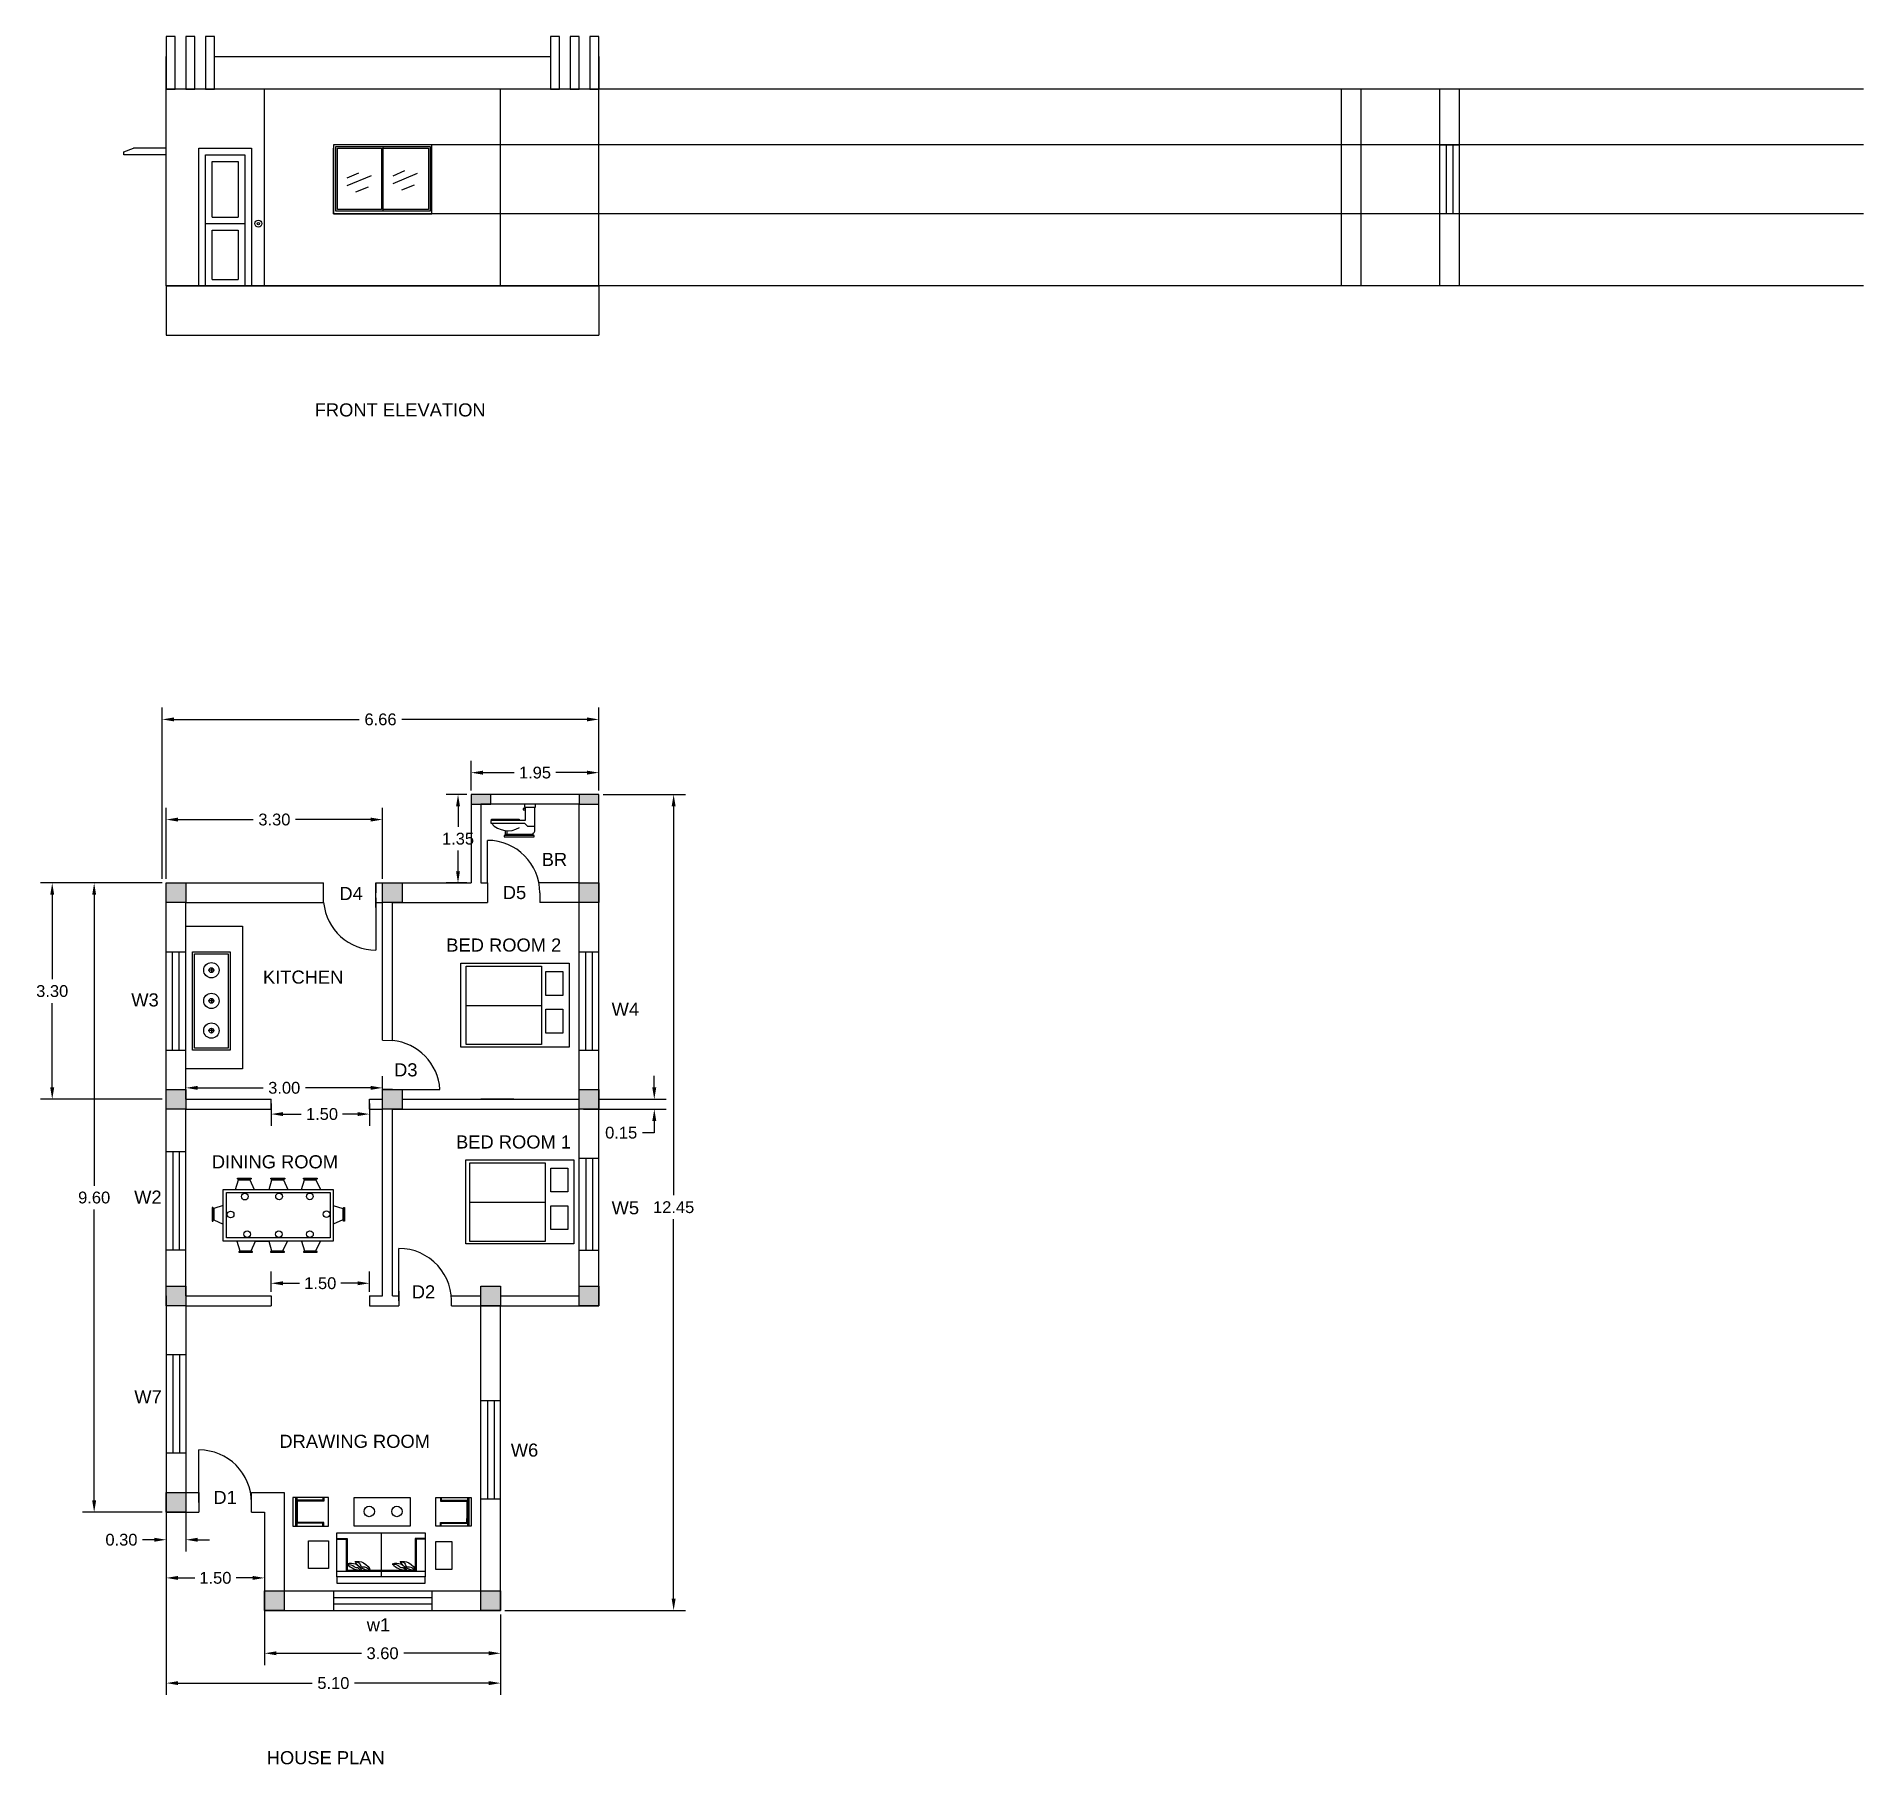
# Model space of a CAD drawing. Header units: metres. Extents: x 6063.7 to 6091.6, y 5857.2 to 5883.6.
import ezdxf

# ---------------------------------------------------------------- set-up
doc = ezdxf.new("R2010")
doc.units = ezdxf.units.M
doc.header["$MEASUREMENT"] = 0
for name, color, linetype in [('door', 6, 'Continuous'), ('opening', 3, 'Continuous'), ('REFRENCE', 4, 'Continuous'), ('wall', 7, 'Continuous'), ('window', 2, 'Continuous')]:
    doc.layers.add(name, color=color, linetype=linetype)
doc.styles.get("Standard").update_dxf_attribs({"font": 'arial.ttf'})
doc.dimstyles.get("Standard").update_dxf_attribs({"dimtxt": 0.18, "dimasz": 0.18, "dimexe": 0.18, "dimexo": 0.0625, "dimgap": 0.09, "dimtad": 0, "dimtih": 1, "dimtoh": 1, "dimzin": 0, "dimdsep": 46, "dimtxsty": 'Standard', "dimcen": 0.09, "dimclrt": 1, "dimadec": 0, "dimazin": 0, "dimtfac": 1, "dimtofl": 0, "dimtmove": 0, "dimatfit": 3, "dimfxl": 1, "dimtfillclr": 1, "dimtolj": 1, "dimtzin": 0, "dimarcsym": 0})

# ---------------------------------------------------------------- blocks, each defined once
blk = doc.blocks.new('*D3')
at = {"layer": 'Defpoints', "color": 0, "transparency": 16777216}
for p in [(6072.308, 5871.99), (6070.808, 5859.54), (6073.448, 5859.54)]:
    blk.add_point(p, dxfattribs=at)
at = {"layer": 'wall', "color": 0, "lineweight": -2, "transparency": 16777216}
for p, q in [((6072.371, 5871.99), (6073.628, 5871.99)), ((6073.448, 5871.81), (6073.448, 5865.875)), ((6073.448, 5859.72), (6073.448, 5865.511)), ((6070.871, 5859.54), (6073.628, 5859.54))]:
    blk.add_line(p, q, dxfattribs=at)
at = {"layer": 'wall', "color": 0, "transparency": 16777216}
for points in [[(6073.418, 5871.81), (6073.478, 5871.81), (6073.448, 5871.99)], [(6073.418, 5859.72), (6073.478, 5859.72), (6073.448, 5859.54)]]:
    blk.add_solid(points, dxfattribs=at)
at = {"layer": 'wall', "color": 1, "transparency": 16777216, "insert": (6073.448, 5865.693), "char_height": 0.18, "attachment_point": 5}
blk.add_mtext('\\A1;12.45', dxfattribs=at)
blk = doc.blocks.new('*D4')
at = {"layer": 'Defpoints', "color": 0, "transparency": 16777216}
for p in [(6065.708, 5870.64), (6064.609, 5861.04), (6065.708, 5861.04)]:
    blk.add_point(p, dxfattribs=at)
at = {"layer": 'wall', "color": 0, "lineweight": -2, "transparency": 16777216}
for p, q in [((6065.646, 5870.64), (6064.429, 5870.64)), ((6064.609, 5870.46), (6064.609, 5866.022)), ((6064.609, 5861.22), (6064.609, 5865.658)), ((6065.646, 5861.04), (6064.429, 5861.04))]:
    blk.add_line(p, q, dxfattribs=at)
at = {"layer": 'wall', "color": 0, "transparency": 16777216}
for points in [[(6064.579, 5870.46), (6064.639, 5870.46), (6064.609, 5870.64)], [(6064.579, 5861.22), (6064.639, 5861.22), (6064.609, 5861.04)]]:
    blk.add_solid(points, dxfattribs=at)
at = {"layer": 'wall', "color": 1, "transparency": 16777216, "insert": (6064.609, 5865.84), "char_height": 0.18, "attachment_point": 5}
blk.add_mtext('\\A1;9.60', dxfattribs=at)
blk = doc.blocks.new('*D5')
at = {"layer": 'Defpoints', "color": 0, "transparency": 16777216}
for p in [(6065.708, 5861.34), (6066.008, 5861.34), (6065.708, 5860.62)]:
    blk.add_point(p, dxfattribs=at)
at = {"layer": 'wall', "color": 0, "lineweight": -2, "transparency": 16777216}
for p, q in [((6065.708, 5861.278), (6065.708, 5860.44)), ((6066.008, 5861.278), (6066.008, 5860.44)), ((6065.528, 5860.62), (6065.348, 5860.62)), ((6066.188, 5860.62), (6066.368, 5860.62))]:
    blk.add_line(p, q, dxfattribs=at)
at = {"layer": 'wall', "color": 0, "transparency": 16777216}
for points in [[(6065.528, 5860.65), (6065.528, 5860.59), (6065.708, 5860.62)], [(6066.188, 5860.65), (6066.188, 5860.59), (6066.008, 5860.62)]]:
    blk.add_solid(points, dxfattribs=at)
at = {"layer": 'wall', "color": 1, "transparency": 16777216, "insert": (6065.025, 5860.62), "char_height": 0.18, "attachment_point": 5}
blk.add_mtext('\\A1;0.30', dxfattribs=at)
blk = doc.blocks.new('*D6')
at = {"layer": 'Defpoints', "color": 0, "transparency": 16777216}
for p in [(6072.308, 5873.135), (6072.308, 5871.99), (6065.646, 5870.64)]:
    blk.add_point(p, dxfattribs=at)
at = {"layer": 'wall', "color": 0, "lineweight": -2, "transparency": 16777216}
for p, q in [((6065.646, 5870.703), (6065.646, 5873.315)), ((6065.826, 5873.135), (6068.653, 5873.135)), ((6072.128, 5873.135), (6069.301, 5873.135)), ((6072.308, 5872.053), (6072.308, 5873.315))]:
    blk.add_line(p, q, dxfattribs=at)
at = {"layer": 'wall', "color": 0, "transparency": 16777216}
for points in [[(6065.826, 5873.165), (6065.826, 5873.105), (6065.646, 5873.135)], [(6072.128, 5873.165), (6072.128, 5873.105), (6072.308, 5873.135)]]:
    blk.add_solid(points, dxfattribs=at)
at = {"layer": 'wall', "color": 1, "transparency": 16777216, "insert": (6068.977, 5873.135), "char_height": 0.18, "attachment_point": 5}
blk.add_mtext('\\A1;6.66', dxfattribs=at)
blk = doc.blocks.new('*D7')
at = {"layer": 'Defpoints', "color": 0, "transparency": 16777216}
for p in [(6065.708, 5870.64), (6063.969, 5867.34), (6065.708, 5867.34)]:
    blk.add_point(p, dxfattribs=at)
at = {"layer": 'wall', "color": 0, "lineweight": -2, "transparency": 16777216}
for p, q in [((6065.646, 5870.64), (6063.789, 5870.64)), ((6063.969, 5870.46), (6063.969, 5869.172)), ((6063.969, 5867.52), (6063.969, 5868.808)), ((6065.646, 5867.34), (6063.789, 5867.34))]:
    blk.add_line(p, q, dxfattribs=at)
at = {"layer": 'wall', "color": 0, "transparency": 16777216}
for points in [[(6063.939, 5870.46), (6063.999, 5870.46), (6063.969, 5870.64)], [(6063.939, 5867.52), (6063.999, 5867.52), (6063.969, 5867.34)]]:
    blk.add_solid(points, dxfattribs=at)
at = {"layer": 'wall', "color": 1, "transparency": 16777216, "insert": (6063.969, 5868.99), "char_height": 0.18, "attachment_point": 5}
blk.add_mtext('\\A1;3.30', dxfattribs=at)
blk = doc.blocks.new('*D8')
at = {"layer": 'Defpoints', "color": 0, "transparency": 16777216}
for p in [(6069.008, 5871.607), (6065.708, 5870.64), (6069.008, 5870.64)]:
    blk.add_point(p, dxfattribs=at)
at = {"layer": 'wall', "color": 0, "lineweight": -2, "transparency": 16777216}
for p, q in [((6065.708, 5870.703), (6065.708, 5871.787)), ((6069.008, 5870.703), (6069.008, 5871.787)), ((6065.888, 5871.607), (6067.035, 5871.607)), ((6068.828, 5871.607), (6067.682, 5871.607))]:
    blk.add_line(p, q, dxfattribs=at)
at = {"layer": 'wall', "color": 0, "transparency": 16777216}
for points in [[(6065.888, 5871.637), (6065.888, 5871.577), (6065.708, 5871.607)], [(6068.828, 5871.637), (6068.828, 5871.577), (6069.008, 5871.607)]]:
    blk.add_solid(points, dxfattribs=at)
at = {"layer": 'wall', "color": 1, "transparency": 16777216, "insert": (6067.358, 5871.607), "char_height": 0.18, "attachment_point": 5}
blk.add_mtext('\\A1;3.30', dxfattribs=at)
blk = doc.blocks.new('*D9')
at = {"layer": 'Defpoints', "color": 0, "transparency": 16777216}
for p in [(6065.708, 5861.04), (6067.208, 5861.04), (6067.208, 5860.038)]:
    blk.add_point(p, dxfattribs=at)
at = {"layer": 'wall', "color": 0, "lineweight": -2, "transparency": 16777216}
for p, q in [((6065.708, 5860.978), (6065.708, 5859.858)), ((6067.208, 5860.978), (6067.208, 5859.858)), ((6065.888, 5860.038), (6066.143, 5860.038)), ((6067.028, 5860.038), (6066.773, 5860.038))]:
    blk.add_line(p, q, dxfattribs=at)
at = {"layer": 'wall', "color": 0, "transparency": 16777216}
for points in [[(6065.888, 5860.068), (6065.888, 5860.008), (6065.708, 5860.038)], [(6067.028, 5860.068), (6067.028, 5860.008), (6067.208, 5860.038)]]:
    blk.add_solid(points, dxfattribs=at)
at = {"layer": 'wall', "color": 1, "transparency": 16777216, "insert": (6066.458, 5860.038), "char_height": 0.18, "attachment_point": 5}
blk.add_mtext('\\A1;1.50', dxfattribs=at)
blk = doc.blocks.new('*D10')
at = {"layer": 'Defpoints', "color": 0, "transparency": 16777216}
for p in [(6067.208, 5859.61), (6070.808, 5859.54), (6070.808, 5858.888)]:
    blk.add_point(p, dxfattribs=at)
at = {"layer": 'wall', "color": 0, "lineweight": -2, "transparency": 16777216}
for p, q in [((6067.208, 5859.548), (6067.208, 5858.708)), ((6070.808, 5859.478), (6070.808, 5858.708)), ((6067.388, 5858.888), (6068.685, 5858.888)), ((6070.628, 5858.888), (6069.332, 5858.888))]:
    blk.add_line(p, q, dxfattribs=at)
at = {"layer": 'wall', "color": 0, "transparency": 16777216}
for points in [[(6067.388, 5858.918), (6067.388, 5858.858), (6067.208, 5858.888)], [(6070.628, 5858.918), (6070.628, 5858.858), (6070.808, 5858.888)]]:
    blk.add_solid(points, dxfattribs=at)
at = {"layer": 'wall', "color": 1, "transparency": 16777216, "insert": (6069.008, 5858.888), "char_height": 0.18, "attachment_point": 5}
blk.add_mtext('\\A1;3.60', dxfattribs=at)
blk = doc.blocks.new('*D12')
at = {"layer": 'Defpoints', "color": 0, "transparency": 16777216}
for p in [(6065.708, 5861.04), (6070.808, 5859.54), (6070.808, 5858.433)]:
    blk.add_point(p, dxfattribs=at)
at = {"layer": 'wall', "color": 0, "lineweight": -2, "transparency": 16777216}
for p, q in [((6065.708, 5860.978), (6065.708, 5858.253)), ((6070.808, 5859.478), (6070.808, 5858.253)), ((6065.888, 5858.433), (6067.935, 5858.433)), ((6070.628, 5858.433), (6068.582, 5858.433))]:
    blk.add_line(p, q, dxfattribs=at)
at = {"layer": 'wall', "color": 0, "transparency": 16777216}
for points in [[(6065.888, 5858.463), (6065.888, 5858.403), (6065.708, 5858.433)], [(6070.628, 5858.463), (6070.628, 5858.403), (6070.808, 5858.433)]]:
    blk.add_solid(points, dxfattribs=at)
at = {"layer": 'wall', "color": 1, "transparency": 16777216, "insert": (6068.258, 5858.433), "char_height": 0.18, "attachment_point": 5}
blk.add_mtext('\\A1;5.10', dxfattribs=at)
blk = doc.blocks.new('*D13')
at = {"layer": 'Defpoints', "color": 0, "transparency": 16777216}
for p in [(6067.308, 5867.34), (6068.808, 5867.34), (6068.808, 5867.114)]:
    blk.add_point(p, dxfattribs=at)
at = {"layer": 'wall', "color": 0, "lineweight": -2, "transparency": 16777216}
for p, q in [((6067.308, 5867.278), (6067.308, 5866.934)), ((6068.808, 5867.278), (6068.808, 5866.934)), ((6067.488, 5867.114), (6067.769, 5867.114)), ((6068.628, 5867.114), (6068.399, 5867.114))]:
    blk.add_line(p, q, dxfattribs=at)
at = {"layer": 'wall', "color": 0, "transparency": 16777216}
for points in [[(6067.488, 5867.144), (6067.488, 5867.084), (6067.308, 5867.114)], [(6068.628, 5867.144), (6068.628, 5867.084), (6068.808, 5867.114)]]:
    blk.add_solid(points, dxfattribs=at)
at = {"layer": 'wall', "color": 1, "transparency": 16777216, "insert": (6068.084, 5867.114), "char_height": 0.18, "attachment_point": 5}
blk.add_mtext('\\A1;1.50', dxfattribs=at)
blk = doc.blocks.new('*D14')
at = {"layer": 'Defpoints', "color": 0, "transparency": 16777216}
for p in [(6066.008, 5867.34), (6069.008, 5867.514), (6069.008, 5867.34)]:
    blk.add_point(p, dxfattribs=at)
at = {"layer": 'wall', "color": 0, "lineweight": -2, "transparency": 16777216}
for p, q in [((6066.008, 5867.403), (6066.008, 5867.694)), ((6069.008, 5867.403), (6069.008, 5867.694)), ((6066.188, 5867.514), (6067.185, 5867.514)), ((6068.828, 5867.514), (6067.832, 5867.514))]:
    blk.add_line(p, q, dxfattribs=at)
at = {"layer": 'wall', "color": 0, "transparency": 16777216}
for points in [[(6066.188, 5867.544), (6066.188, 5867.484), (6066.008, 5867.514)], [(6068.828, 5867.544), (6068.828, 5867.484), (6069.008, 5867.514)]]:
    blk.add_solid(points, dxfattribs=at)
at = {"layer": 'wall', "color": 1, "transparency": 16777216, "insert": (6067.508, 5867.514), "char_height": 0.18, "attachment_point": 5}
blk.add_mtext('\\A1;3.00', dxfattribs=at)
blk = doc.blocks.new('*D15')
at = {"layer": 'Defpoints', "color": 0, "transparency": 16777216}
for p in [(6072.308, 5872.323), (6070.358, 5871.99), (6072.308, 5871.99)]:
    blk.add_point(p, dxfattribs=at)
at = {"layer": 'wall', "color": 0, "lineweight": -2, "transparency": 16777216}
for p, q in [((6070.358, 5872.053), (6070.358, 5872.503)), ((6070.538, 5872.323), (6071.017, 5872.323)), ((6072.128, 5872.323), (6071.649, 5872.323)), ((6072.308, 5872.053), (6072.308, 5872.503))]:
    blk.add_line(p, q, dxfattribs=at)
at = {"layer": 'wall', "color": 0, "transparency": 16777216}
for points in [[(6070.538, 5872.353), (6070.538, 5872.293), (6070.358, 5872.323)], [(6072.128, 5872.353), (6072.128, 5872.293), (6072.308, 5872.323)]]:
    blk.add_solid(points, dxfattribs=at)
at = {"layer": 'wall', "color": 1, "transparency": 16777216, "insert": (6071.333, 5872.323), "char_height": 0.18, "attachment_point": 5}
blk.add_mtext('\\A1;1.95', dxfattribs=at)
blk = doc.blocks.new('*D16')
at = {"layer": 'Defpoints', "color": 0, "transparency": 16777216}
for p in [(6070.358, 5871.99), (6070.159, 5870.64), (6070.358, 5870.64)]:
    blk.add_point(p, dxfattribs=at)
at = {"layer": 'wall', "color": 0, "lineweight": -2, "transparency": 16777216}
for p, q in [((6070.296, 5871.99), (6069.979, 5871.99)), ((6070.159, 5871.81), (6070.159, 5871.497)), ((6070.159, 5870.82), (6070.159, 5871.133)), ((6070.296, 5870.64), (6069.979, 5870.64))]:
    blk.add_line(p, q, dxfattribs=at)
at = {"layer": 'wall', "color": 0, "transparency": 16777216}
for points in [[(6070.129, 5871.81), (6070.189, 5871.81), (6070.159, 5871.99)], [(6070.129, 5870.82), (6070.189, 5870.82), (6070.159, 5870.64)]]:
    blk.add_solid(points, dxfattribs=at)
at = {"layer": 'wall', "color": 1, "transparency": 16777216, "insert": (6070.159, 5871.315), "char_height": 0.18, "attachment_point": 5}
blk.add_mtext('\\A1;1.35', dxfattribs=at)
blk = doc.blocks.new('*U34')
for p, q in [((-7.5, 21), (-9, 21)), ((-9, 21), (-9, 20)), ((-9, 20), (-7.5, 20)), ((-7.5, 22), (-7.5, 12)), ((-0.5, 5), (-0.5, 22)), ((-7.5, 12), (-33, 12)), ((-33, 12), (-33, 10)), ((-33, 10), (-8, 10)), ((-32.5, 13), (-12, 13)), ((-32.5, 12), (-32.5, 13)), ((-22, 2), (-22, 4.5)), ((-22, 2), (-2, 2)), ((-22, 1), (-22, 2)), ((-21, 4.5), (-21, 2)), ((-12, 13), (-12, 12)), ((-8, 10), (-6, 8)), ((-6, 8), (-0.5, 8)), ((-2, 2), (-2, 1))]:
    blk.add_line(p, q)
for points in [[(0, 22), (0, 24), (-8, 24), (-8, 22)], [(-1, 0), (-1, 1), (-23, 1), (-23, 0)]]:
    blk.add_lwpolyline(points, close=True)
for centre, radius, start, end in [((-20.3, 20.7), 16.2, 221.2298, 301.8128), ((-3.8, 4.8), 3.26, 302.4712, 4.3987)]:
    blk.add_arc(centre, radius, start, end)
blk = doc.blocks.new('*D36')
at = {"layer": 'Defpoints', "color": 0, "transparency": 16777216}
for p in [(6068.808, 5864.533), (6067.308, 5864.34), (6068.808, 5864.34)]:
    blk.add_point(p, dxfattribs=at)
at = {"layer": 'wall', "color": 0, "lineweight": -2, "transparency": 16777216}
for p, q in [((6067.308, 5864.403), (6067.308, 5864.713)), ((6067.488, 5864.533), (6067.743, 5864.533)), ((6068.628, 5864.533), (6068.373, 5864.533)), ((6068.808, 5864.403), (6068.808, 5864.713))]:
    blk.add_line(p, q, dxfattribs=at)
at = {"layer": 'wall', "color": 0, "transparency": 16777216}
for points in [[(6067.488, 5864.563), (6067.488, 5864.503), (6067.308, 5864.533)], [(6068.628, 5864.563), (6068.628, 5864.503), (6068.808, 5864.533)]]:
    blk.add_solid(points, dxfattribs=at)
at = {"layer": 'wall', "color": 1, "transparency": 16777216, "insert": (6068.058, 5864.533), "char_height": 0.18, "attachment_point": 5}
blk.add_mtext('\\A1;1.50', dxfattribs=at)
blk = doc.blocks.new('*D38')
at = {"layer": 'Defpoints', "color": 0, "transparency": 16777216}
for p in [(6072.248, 5867.34), (6072.008, 5867.19), (6073.153, 5867.19)]:
    blk.add_point(p, dxfattribs=at)
at = {"layer": 'wall', "color": 0, "lineweight": -2, "transparency": 16777216}
for p, q in [((6073.153, 5867.52), (6073.153, 5867.7)), ((6072.31, 5867.34), (6073.333, 5867.34)), ((6072.071, 5867.19), (6073.333, 5867.19)), ((6073.153, 5867.01), (6073.153, 5866.83)), ((6073.153, 5866.83), (6072.973, 5866.83))]:
    blk.add_line(p, q, dxfattribs=at)
at = {"layer": 'wall', "color": 0, "transparency": 16777216}
for points in [[(6073.123, 5867.52), (6073.183, 5867.52), (6073.153, 5867.34)], [(6073.123, 5867.01), (6073.183, 5867.01), (6073.153, 5867.19)]]:
    blk.add_solid(points, dxfattribs=at)
at = {"layer": 'wall', "color": 1, "transparency": 16777216, "insert": (6072.648, 5866.83), "char_height": 0.18, "attachment_point": 5}
blk.add_mtext('\\A1;0.15', dxfattribs=at)
blk = doc.blocks.new('*U41')
for p, q in [((38.1, 38.1), (38.1, 1026.3)), ((38.1, 1026.3), (757.2, 1026.3)), ((757.2, 38.1), (757.2, 1026.3)), ((757.2, 1026.3), (1476.3, 1026.3)), ((1476.3, 1026.3), (1476.3, 38.1)), ((757.2, 38.1), (38.1, 38.1)), ((1476.3, 38.1), (757.2, 38.1))]:
    blk.add_line(p, q)
blk.add_lwpolyline([(0, 0), (1500, 0), (1500, 1050), (0, 1050)], close=True)
for points in [[(731.8, 1000.9), (731.8, 63.5), (63.5, 63.5), (63.5, 1000.9), (731.8, 1000.9)], [(757.2, 1000.9), (1450.9, 1000.9), (1450.9, 63.5), (757.2, 63.5)]]:
    blk.add_lwpolyline(points)

msp = doc.modelspace()

# ---------------------------------------------------------------- hatches: boundary and pattern name
at = {"layer": 'REFRENCE'}
h = msp.add_hatch(color=256, dxfattribs=at)
h.dxf.hatch_style = 1
h.paths.add_polyline_path([(6066.008, 5864.49), (6065.708, 5864.49), (6065.708, 5864.19), (6066.008, 5864.19)])
h.paths.add_polyline_path([(6070.808, 5864.49), (6070.508, 5864.49), (6070.508, 5864.19), (6070.808, 5864.19)])
h.paths.add_polyline_path([(6072.308, 5864.49), (6072.008, 5864.49), (6072.008, 5864.19), (6072.308, 5864.19)])
h.paths.add_polyline_path([(6072.308, 5867.49), (6072.008, 5867.49), (6072.008, 5867.19), (6072.308, 5867.19)])
h.paths.add_polyline_path([(6069.308, 5867.49), (6069.008, 5867.49), (6069.008, 5867.19), (6069.308, 5867.19)])
h.paths.add_polyline_path([(6066.008, 5867.49), (6065.708, 5867.49), (6065.708, 5867.19), (6066.008, 5867.19)])
h.paths.add_polyline_path([(6066.008, 5870.64), (6065.708, 5870.64), (6065.708, 5870.34), (6066.008, 5870.34)])
h.paths.add_polyline_path([(6069.308, 5870.64), (6069.008, 5870.64), (6069.008, 5870.34), (6069.308, 5870.34)])
h.paths.add_polyline_path([(6072.308, 5870.64), (6072.008, 5870.64), (6072.008, 5870.34), (6072.308, 5870.34)])
h.paths.add_polyline_path([(6072.308, 5871.99), (6072.008, 5871.99), (6072.008, 5871.84), (6072.308, 5871.84)])
h.paths.add_polyline_path([(6070.658, 5871.99), (6070.358, 5871.99), (6070.358, 5871.84), (6070.658, 5871.84)])
h = msp.add_hatch(color=256, dxfattribs=at)
h.dxf.hatch_style = 1
h.paths.add_polyline_path([(6067.208, 5859.54), (6067.508, 5859.54), (6067.508, 5859.84), (6067.208, 5859.84)])
h.paths.add_polyline_path([(6070.508, 5859.54), (6070.808, 5859.54), (6070.808, 5859.84), (6070.508, 5859.84)])
h.paths.add_polyline_path([(6065.708, 5861.04), (6066.008, 5861.04), (6066.008, 5861.34), (6065.708, 5861.34)])

# ---------------------------------------------------------------- linework, layer by layer
for p, q in [((6065.708, 5882.749), (6065.708, 5883.249)), ((6066.445, 5883.249), (6071.571, 5883.249)), ((6072.308, 5883.249), (6072.308, 5882.749)), ((6065.708, 5879.749), (6065.708, 5882.749)), ((6072.308, 5882.749), (6065.708, 5882.749)), ((6066.145, 5882.753), (6066.308, 5882.753)), ((6067.208, 5879.749), (6067.208, 5882.749)), ((6070.808, 5879.749), (6070.808, 5882.749)), ((6072.308, 5879.749), (6072.308, 5882.749)), ((6065.059, 5881.793), (6065.208, 5881.849)), ((6065.059, 5881.749), (6065.059, 5881.793)), ((6065.708, 5881.749), (6065.059, 5881.749)), ((6065.708, 5881.849), (6065.208, 5881.849)), ((6066.208, 5879.749), (6066.208, 5881.849)), ((6066.208, 5881.849), (6067.008, 5881.849)), ((6066.308, 5881.749), (6066.908, 5881.749)), ((6066.308, 5879.749), (6066.308, 5881.749)), ((6066.908, 5881.749), (6066.908, 5879.749)), ((6067.008, 5881.849), (6067.008, 5879.749)), ((6068.258, 5880.849), (6068.258, 5881.849)), ((6066.408, 5881.649), (6066.808, 5881.649)), ((6066.408, 5880.799), (6066.408, 5881.649)), ((6066.808, 5881.649), (6066.808, 5880.799)), ((6068.466, 5881.398), (6068.647, 5881.474)), ((6069.168, 5881.43), (6069.349, 5881.507)), ((6069.168, 5881.311), (6069.542, 5881.467)), ((6068.466, 5881.279), (6068.84, 5881.435)), ((6068.601, 5881.184), (6068.794, 5881.26)), ((6069.303, 5881.216), (6069.496, 5881.292)), ((6066.308, 5879.749), (6066.308, 5880.699)), ((6066.308, 5880.699), (6066.908, 5880.699)), ((6066.408, 5880.799), (6066.808, 5880.799)), ((6066.408, 5879.849), (6066.408, 5880.599)), ((6066.408, 5880.599), (6066.808, 5880.599)), ((6066.808, 5880.599), (6066.808, 5879.849)), ((6066.408, 5879.849), (6066.808, 5879.849)), ((6065.708, 5879.749), (6072.308, 5879.749)), ((6065.708, 5879.749), (6065.708, 5878.999)), ((6072.308, 5879.749), (6072.308, 5878.999)), ((6065.708, 5878.999), (6072.308, 5878.999)), ((6066.434, 5869.309), (6066.36, 5869.309)), ((6066.397, 5869.346), (6066.397, 5869.272)), ((6066.434, 5868.841), (6066.36, 5868.841)), ((6066.397, 5868.878), (6066.397, 5868.804)), ((6066.434, 5868.388), (6066.36, 5868.388)), ((6066.397, 5868.425), (6066.397, 5868.351))]:
    msp.add_line(p, q)
for points in [[(6065.708, 5882.749), (6065.845, 5882.749), (6065.845, 5883.553), (6065.708, 5883.553)], [(6066.008, 5882.749), (6066.145, 5882.749), (6066.145, 5883.553), (6066.008, 5883.553)], [(6066.308, 5882.749), (6066.445, 5882.749), (6066.445, 5883.553), (6066.308, 5883.553)], [(6071.571, 5882.749), (6071.708, 5882.749), (6071.708, 5883.553), (6071.571, 5883.553)], [(6071.871, 5882.749), (6072.008, 5882.749), (6072.008, 5883.553), (6071.871, 5883.553)], [(6072.171, 5882.749), (6072.308, 5882.749), (6072.308, 5883.553), (6072.171, 5883.553)]]:
    msp.add_lwpolyline(points, close=True)
for centre, radius in [((6067.114, 5880.699), 0.0537), ((6067.114, 5880.699), 0.0187), ((6066.397, 5869.309), 0.037), ((6066.397, 5868.841), 0.037), ((6066.397, 5868.388), 0.037)]:
    msp.add_circle(centre, radius)
at = {"layer": 'door'}
for p, q in [((6070.608, 5870.64), (6070.608, 5871.29)), ((6068.109, 5870.34), (6068.109, 5870.64)), ((6068.908, 5870.344), (6068.908, 5870.64)), ((6068.908, 5870.64), (6068.908, 5870.49)), ((6070.608, 5870.64), (6070.608, 5870.34)), ((6070.608, 5870.64), (6070.608, 5870.49)), ((6068.908, 5870.265), (6068.908, 5870.49)), ((6068.908, 5870.415), (6068.908, 5869.615)), ((6071.408, 5870.49), (6071.408, 5870.34)), ((6069.008, 5868.24), (6069.158, 5868.237)), ((6069.008, 5867.491), (6069.883, 5867.491)), ((6069.158, 5867.49), (6069.008, 5867.49)), ((6069.258, 5864.265), (6069.258, 5865.065)), ((6069.258, 5864.415), (6069.258, 5864.19)), ((6069.258, 5864.34), (6069.258, 5864.19)), ((6069.258, 5864.34), (6069.258, 5864.265)), ((6066.208, 5861.19), (6066.208, 5861.99)), ((6066.208, 5861.34), (6066.208, 5861.04)), ((6067.008, 5861.04), (6067.008, 5861.34))]:
    msp.add_line(p, q, dxfattribs=at)
for centre, radius, start, end in [((6070.608, 5870.49), 0.8, 0, 90), ((6068.91, 5870.42), 0.805, 185.7146, 269.8475), ((6069.082, 5867.437), 0.803, 3.8493, 84.5247), ((6069.256, 5864.26), 0.805, 355.025, 89.8475), ((6066.208, 5861.19), 0.8, 0, 90)]:
    msp.add_arc(centre, radius, start, end, dxfattribs=at)
at = {"layer": 'opening'}
msp.add_line((6067.308, 5864.34), (6067.308, 5864.19), dxfattribs=at)
msp.add_line((6067.308, 5864.34), (6067.308, 5864.19), dxfattribs=at)
at = {"layer": 'REFRENCE'}
for p, q in [((6091.598, 5882.749), (6065.708, 5882.749)), ((6091.598, 5881.899), (6068.258, 5881.899)), ((6091.598, 5880.849), (6068.258, 5880.849)), ((6091.598, 5879.749), (6065.708, 5879.749))]:
    msp.add_line(p, q, dxfattribs=at)
for points in [[(6070.358, 5871.84), (6070.658, 5871.84), (6070.658, 5871.99), (6070.358, 5871.99)], [(6072.008, 5871.84), (6072.308, 5871.84), (6072.308, 5871.99), (6072.008, 5871.99)], [(6065.708, 5870.64), (6066.008, 5870.64), (6066.008, 5870.34), (6065.708, 5870.34)], [(6069.008, 5870.64), (6069.308, 5870.64), (6069.308, 5870.34), (6069.008, 5870.34)], [(6072.008, 5870.64), (6072.308, 5870.64), (6072.308, 5870.34), (6072.008, 5870.34)], [(6065.708, 5867.49), (6066.008, 5867.49), (6066.008, 5867.19), (6065.708, 5867.19)], [(6069.008, 5867.49), (6069.308, 5867.49), (6069.308, 5867.19), (6069.008, 5867.19)], [(6072.008, 5867.49), (6072.308, 5867.49), (6072.308, 5867.19), (6072.008, 5867.19)], [(6065.708, 5864.49), (6066.008, 5864.49), (6066.008, 5864.19), (6065.708, 5864.19)], [(6070.508, 5864.49), (6070.808, 5864.49), (6070.808, 5864.19), (6070.508, 5864.19)], [(6072.008, 5864.49), (6072.308, 5864.49), (6072.308, 5864.19), (6072.008, 5864.19)], [(6065.708, 5861.34), (6066.008, 5861.34), (6066.008, 5861.04), (6065.708, 5861.04)], [(6067.208, 5859.84), (6067.508, 5859.84), (6067.508, 5859.54), (6067.208, 5859.54)], [(6070.508, 5859.84), (6070.808, 5859.84), (6070.808, 5859.54), (6070.508, 5859.54)]]:
    msp.add_lwpolyline(points, close=True, dxfattribs=at)
at = {"layer": 'wall'}
for p, q in [((6083.634, 5879.749), (6083.634, 5882.749)), ((6083.934, 5879.749), (6083.934, 5882.749)), ((6085.134, 5879.749), (6085.134, 5882.749)), ((6085.434, 5879.749), (6085.434, 5882.749)), ((6070.358, 5871.99), (6070.358, 5870.64)), ((6072.308, 5871.99), (6070.358, 5871.99)), ((6072.308, 5870.34), (6072.308, 5871.99)), ((6072.008, 5871.84), (6070.508, 5871.84)), ((6070.508, 5871.84), (6070.508, 5870.64)), ((6072.008, 5870.64), (6072.008, 5871.84)), ((6065.708, 5867.34), (6065.708, 5870.64)), ((6065.708, 5870.64), (6068.109, 5870.64)), ((6068.908, 5870.64), (6070.358, 5870.64)), ((6070.508, 5870.64), (6070.608, 5870.64)), ((6072.008, 5870.64), (6071.394, 5870.64)), ((6066.008, 5867.34), (6066.008, 5870.34)), ((6066.008, 5870.34), (6068.109, 5870.34)), ((6068.908, 5870.34), (6069.008, 5870.34)), ((6069.008, 5868.24), (6069.008, 5870.34)), ((6069.158, 5870.34), (6070.608, 5870.34)), ((6069.158, 5868.237), (6069.158, 5870.34)), ((6072.008, 5870.34), (6071.408, 5870.34)), ((6072.008, 5867.34), (6072.008, 5870.34)), ((6072.308, 5864.19), (6072.308, 5870.34)), ((6066.008, 5869.983), (6066.873, 5869.983)), ((6066.873, 5869.983), (6066.873, 5867.804)), ((6070.204, 5869.416), (6071.853, 5869.416)), ((6070.204, 5868.133), (6070.204, 5869.416)), ((6071.5, 5869.288), (6071.757, 5869.288)), ((6071.5, 5868.924), (6071.5, 5869.288)), ((6071.757, 5869.288), (6071.757, 5868.924)), ((6071.853, 5869.416), (6071.853, 5868.133)), ((6071.757, 5868.924), (6071.5, 5868.924)), ((6070.285, 5868.773), (6071.433, 5868.773)), ((6071.5, 5868.713), (6071.757, 5868.713)), ((6071.5, 5868.35), (6071.5, 5868.713)), ((6071.757, 5868.713), (6071.757, 5868.35)), ((6071.853, 5868.133), (6070.204, 5868.133)), ((6071.757, 5868.35), (6071.5, 5868.35)), ((6066.873, 5867.804), (6066.008, 5867.804)), ((6065.708, 5864.34), (6065.708, 5867.34)), ((6066.008, 5867.34), (6067.308, 5867.34)), ((6067.308, 5867.19), (6067.308, 5867.34)), ((6068.808, 5867.19), (6068.808, 5867.34)), ((6068.808, 5867.34), (6069.008, 5867.34)), ((6069.008, 5867.34), (6069.008, 5867.44)), ((6069.308, 5867.34), (6072.008, 5867.34)), ((6071.008, 5867.34), (6070.508, 5867.34)), ((6066.008, 5864.34), (6066.008, 5867.19)), ((6066.008, 5867.19), (6067.308, 5867.19)), ((6068.808, 5867.19), (6069.008, 5867.19)), ((6069.008, 5864.34), (6069.008, 5867.19)), ((6069.158, 5864.34), (6069.158, 5867.19)), ((6069.158, 5867.19), (6072.008, 5867.19)), ((6072.008, 5864.34), (6072.008, 5867.19)), ((6070.279, 5866.418), (6071.928, 5866.418)), ((6070.279, 5865.134), (6070.279, 5866.418)), ((6071.928, 5866.418), (6071.928, 5865.134)), ((6066.795, 5866.127), (6066.795, 5866.135)), ((6066.795, 5866.135), (6067.005, 5866.135)), ((6066.811, 5866.112), (6066.795, 5866.127)), ((6066.795, 5866.127), (6067.005, 5866.127)), ((6067.005, 5866.127), (6066.984, 5866.112)), ((6067.005, 5866.135), (6067.005, 5866.127)), ((6067.306, 5866.127), (6067.306, 5866.135)), ((6067.306, 5866.135), (6067.516, 5866.135)), ((6067.321, 5866.112), (6067.306, 5866.127)), ((6067.306, 5866.127), (6067.516, 5866.127)), ((6067.516, 5866.127), (6067.495, 5866.112)), ((6067.516, 5866.135), (6067.516, 5866.127)), ((6067.802, 5866.127), (6067.802, 5866.135)), ((6067.802, 5866.135), (6068.011, 5866.135)), ((6067.817, 5866.112), (6067.802, 5866.127)), ((6067.802, 5866.127), (6068.011, 5866.127)), ((6068.011, 5866.127), (6067.991, 5866.112)), ((6068.011, 5866.135), (6068.011, 5866.127)), ((6071.575, 5866.29), (6071.832, 5866.29)), ((6071.575, 5865.926), (6071.575, 5866.29)), ((6071.832, 5866.29), (6071.832, 5865.926)), ((6066.766, 5865.966), (6066.811, 5866.112)), ((6066.811, 5866.112), (6066.984, 5866.112)), ((6066.984, 5866.112), (6067.052, 5865.966)), ((6067.277, 5865.966), (6067.321, 5866.112)), ((6067.321, 5866.112), (6067.495, 5866.112)), ((6067.495, 5866.112), (6067.563, 5865.966)), ((6067.772, 5865.966), (6067.817, 5866.112)), ((6067.817, 5866.112), (6067.991, 5866.112)), ((6067.991, 5866.112), (6068.059, 5865.966)), ((6071.832, 5865.926), (6071.575, 5865.926)), ((6066.417, 5865.69), (6066.409, 5865.69)), ((6066.409, 5865.69), (6066.409, 5865.48)), ((6066.432, 5865.674), (6066.417, 5865.69)), ((6066.417, 5865.69), (6066.417, 5865.48)), ((6066.578, 5865.719), (6066.432, 5865.674)), ((6066.432, 5865.674), (6066.432, 5865.501)), ((6068.257, 5865.719), (6068.403, 5865.674)), ((6068.403, 5865.674), (6068.418, 5865.69)), ((6068.403, 5865.674), (6068.403, 5865.501)), ((6068.418, 5865.69), (6068.418, 5865.48)), ((6068.418, 5865.69), (6068.426, 5865.69)), ((6068.426, 5865.69), (6068.426, 5865.48)), ((6070.338, 5865.768), (6071.486, 5865.768)), ((6071.575, 5865.715), (6071.832, 5865.715)), ((6071.575, 5865.351), (6071.575, 5865.715)), ((6071.832, 5865.715), (6071.832, 5865.351)), ((6066.409, 5865.48), (6066.417, 5865.48)), ((6066.417, 5865.48), (6066.432, 5865.501)), ((6066.432, 5865.501), (6066.578, 5865.433)), ((6068.403, 5865.501), (6068.257, 5865.433)), ((6068.418, 5865.48), (6068.403, 5865.501)), ((6068.426, 5865.48), (6068.418, 5865.48)), ((6071.832, 5865.351), (6071.575, 5865.351)), ((6066.785, 5865.176), (6066.83, 5865.03)), ((6066.83, 5865.03), (6066.814, 5865.014)), ((6066.814, 5865.014), (6067.024, 5865.014)), ((6066.814, 5865.014), (6066.814, 5865.007)), ((6066.83, 5865.03), (6067.003, 5865.03)), ((6067.003, 5865.03), (6067.071, 5865.176)), ((6067.024, 5865.014), (6067.003, 5865.03)), ((6067.024, 5865.007), (6067.024, 5865.014)), ((6067.071, 5865.176), (6067.271, 5865.176)), ((6067.271, 5865.176), (6067.316, 5865.03)), ((6067.316, 5865.03), (6067.3, 5865.014)), ((6067.3, 5865.014), (6067.51, 5865.014)), ((6067.3, 5865.014), (6067.3, 5865.007)), ((6067.316, 5865.03), (6067.489, 5865.03)), ((6067.489, 5865.03), (6067.557, 5865.176)), ((6067.51, 5865.014), (6067.489, 5865.03)), ((6067.51, 5865.007), (6067.51, 5865.014)), ((6067.772, 5865.176), (6067.817, 5865.03)), ((6067.817, 5865.03), (6067.802, 5865.014)), ((6067.802, 5865.014), (6068.011, 5865.014)), ((6067.802, 5865.014), (6067.802, 5865.007)), ((6067.817, 5865.03), (6067.991, 5865.03)), ((6067.991, 5865.03), (6068.059, 5865.176)), ((6068.011, 5865.014), (6067.991, 5865.03)), ((6068.011, 5865.007), (6068.011, 5865.014)), ((6071.928, 5865.134), (6070.279, 5865.134)), ((6066.814, 5865.007), (6067.024, 5865.007)), ((6067.3, 5865.007), (6067.51, 5865.007)), ((6067.802, 5865.007), (6068.011, 5865.007)), ((6065.708, 5864.34), (6065.708, 5861.04)), ((6066.008, 5864.34), (6067.308, 5864.34)), ((6066.008, 5864.34), (6067.308, 5864.34)), ((6066.008, 5864.19), (6066.008, 5861.34)), ((6066.008, 5864.19), (6067.308, 5864.19)), ((6067.308, 5864.34), (6067.308, 5864.19)), ((6068.808, 5864.34), (6068.808, 5864.19)), ((6068.808, 5864.34), (6069.008, 5864.34)), ((6068.808, 5864.34), (6069.008, 5864.34)), ((6068.808, 5864.19), (6069.258, 5864.19)), ((6069.158, 5864.34), (6069.258, 5864.34)), ((6069.158, 5864.34), (6069.258, 5864.34)), ((6070.057, 5864.34), (6070.508, 5864.34)), ((6070.057, 5864.34), (6070.508, 5864.34)), ((6070.058, 5864.19), (6072.308, 5864.19)), ((6070.508, 5859.84), (6070.508, 5864.19)), ((6070.808, 5864.34), (6072.008, 5864.34)), ((6070.808, 5859.54), (6070.808, 5864.19)), ((6066.008, 5861.34), (6066.208, 5861.34)), ((6067.008, 5861.34), (6067.508, 5861.34)), ((6067.508, 5861.34), (6067.508, 5859.84)), ((6065.708, 5861.04), (6066.208, 5861.04)), ((6067.008, 5861.04), (6067.208, 5861.04)), ((6067.208, 5861.04), (6067.208, 5859.54)), ((6067.508, 5859.84), (6070.508, 5859.84)), ((6067.208, 5859.54), (6070.808, 5859.54))]:
    msp.add_line(p, q, dxfattribs=at)
at = {"layer": 'wall', "ltscale": 0.05}
for p, q in [((6067.679, 5861.265), (6067.679, 5860.829)), ((6067.698, 5861.265), (6067.698, 5860.829)), ((6068.099, 5861.224), (6067.698, 5861.224)), ((6068.11, 5861.21), (6067.708, 5861.21)), ((6067.708, 5861.21), (6067.708, 5860.884)), ((6068.099, 5861.265), (6068.099, 5861.224)), ((6068.11, 5861.265), (6068.11, 5861.21)), ((6069.891, 5861.265), (6069.891, 5861.21)), ((6069.891, 5861.21), (6070.294, 5861.21)), ((6069.903, 5861.265), (6069.903, 5861.224)), ((6069.903, 5861.224), (6070.304, 5861.224)), ((6070.294, 5861.21), (6070.294, 5860.884)), ((6070.304, 5861.265), (6070.304, 5860.829)), ((6070.323, 5861.265), (6070.323, 5860.829)), ((6068.099, 5860.871), (6067.698, 5860.871)), ((6067.708, 5860.884), (6067.708, 5860.946)), ((6068.11, 5860.884), (6067.708, 5860.884)), ((6068.099, 5860.829), (6068.099, 5860.871)), ((6068.11, 5860.829), (6068.11, 5860.884)), ((6069.891, 5860.829), (6069.891, 5860.884)), ((6069.891, 5860.884), (6070.294, 5860.884)), ((6069.903, 5860.829), (6069.903, 5860.871)), ((6069.903, 5860.871), (6070.304, 5860.871)), ((6070.294, 5860.884), (6070.294, 5860.946)), ((6068.312, 5860.726), (6069.66, 5860.726)), ((6068.312, 5860.052), (6068.312, 5860.726)), ((6068.312, 5860.641), (6068.467, 5860.641)), ((6068.312, 5860.629), (6068.453, 5860.629)), ((6068.453, 5860.629), (6068.453, 5860.143)), ((6068.467, 5860.641), (6068.467, 5860.153)), ((6068.986, 5860.726), (6068.986, 5860.052)), ((6069.66, 5860.641), (6069.505, 5860.641)), ((6069.505, 5860.641), (6069.505, 5860.153)), ((6069.66, 5860.629), (6069.519, 5860.629)), ((6069.519, 5860.629), (6069.519, 5860.143)), ((6069.66, 5860.726), (6069.66, 5860.052)), ((6068.312, 5860.143), (6069.66, 5860.143)), ((6069.66, 5860.052), (6068.312, 5860.052)), ((6068.312, 5860.052), (6068.312, 5859.956)), ((6068.467, 5860.153), (6068.585, 5860.153)), ((6069.505, 5860.153), (6068.467, 5860.153)), ((6069.66, 5859.956), (6069.66, 5860.052)), ((6068.312, 5859.956), (6069.66, 5859.956))]:
    msp.add_line(p, q, dxfattribs=at)
at = {"layer": 'wall'}
for points in [[(6066.11, 5869.591), (6066.684, 5869.591), (6066.684, 5868.091), (6066.11, 5868.091)], [(6066.14, 5869.561), (6066.654, 5869.561), (6066.654, 5868.121), (6066.14, 5868.121)], [(6070.285, 5869.373), (6071.433, 5869.373), (6071.433, 5868.174), (6070.285, 5868.174)], [(6070.338, 5866.368), (6071.486, 5866.368), (6071.486, 5865.168), (6070.338, 5865.168)], [(6066.578, 5865.966), (6068.257, 5865.966), (6068.257, 5865.176), (6066.578, 5865.176)], [(6066.628, 5865.916), (6068.207, 5865.916), (6068.207, 5865.226), (6066.628, 5865.226)]]:
    msp.add_lwpolyline(points, close=True, dxfattribs=at)
at = {"layer": 'wall', "ltscale": 0.05}
for points in [[(6068.182, 5861.265), (6067.64, 5861.265), (6067.64, 5860.829), (6068.182, 5860.829)], [(6068.574, 5861.265), (6069.428, 5861.265), (6069.428, 5860.829), (6068.574, 5860.829)], [(6069.819, 5861.265), (6070.362, 5861.265), (6070.362, 5860.829), (6069.819, 5860.829)], [(6067.878, 5860.604), (6068.182, 5860.604), (6068.182, 5860.179), (6067.878, 5860.179)], [(6069.819, 5860.592), (6070.065, 5860.592), (6070.065, 5860.168), (6069.819, 5860.168)]]:
    msp.add_lwpolyline(points, close=True, dxfattribs=at)
at = {"layer": 'wall'}
for centre, radius in [((6066.397, 5869.309), 0.117), ((6066.397, 5868.841), 0.117), ((6066.397, 5868.388), 0.117), ((6066.908, 5865.855), 0.0507), ((6067.429, 5865.859), 0.0507), ((6067.898, 5865.859), 0.0507), ((6066.691, 5865.582), 0.0507), ((6068.154, 5865.588), 0.0507), ((6066.942, 5865.283), 0.0507), ((6067.427, 5865.283), 0.0507), ((6067.901, 5865.283), 0.0507), ((6068.805, 5861.052), 0.0798), ((6069.227, 5861.052), 0.0798)]:
    msp.add_circle(centre, radius, dxfattribs=at)
at = {"layer": 'wall', "ltscale": 0.05}
for centre, radius, start, end in [((6068.53, 5860.081), 0.178, 23.9055, 110.7748), ((6068.689, 5860.461), 0.308, 223.9728, 270.7075), ((6069.22, 5860.081), 0.178, 23.9055, 110.7748), ((6069.379, 5860.462), 0.308, 223.9728, 270.7075)]:
    msp.add_arc(centre, radius, start, end, dxfattribs=at)
for points in [[(6068.59, 5860.286), (6068.655, 5860.208), (6068.814, 5860.161), (6068.718, 5860.268), (6068.59, 5860.286)], [(6068.59, 5860.286), (6068.655, 5860.261), (6068.684, 5860.213), (6068.747, 5860.203), (6068.803, 5860.163)], [(6069.279, 5860.287), (6069.345, 5860.208), (6069.504, 5860.162), (6069.408, 5860.269), (6069.279, 5860.287)], [(6069.279, 5860.287), (6069.345, 5860.262), (6069.374, 5860.214), (6069.437, 5860.204), (6069.493, 5860.163)], [(6068.467, 5860.247), (6068.576, 5860.213), (6068.588, 5860.202), (6068.627, 5860.195), (6068.658, 5860.168), (6068.693, 5860.153)], [(6069.157, 5860.248), (6069.265, 5860.214), (6069.278, 5860.202), (6069.317, 5860.195), (6069.348, 5860.169), (6069.383, 5860.153)]]:
    msp.add_spline(points, degree=3, dxfattribs=at)
at = {"layer": 'window'}
for p, q in [((6085.234, 5881.899), (6085.234, 5880.849)), ((6085.334, 5881.899), (6085.334, 5880.849)), ((6065.704, 5869.591), (6066.004, 5869.591)), ((6065.804, 5868.091), (6065.804, 5869.591)), ((6065.904, 5868.091), (6065.904, 5869.591)), ((6072.01, 5869.59), (6072.31, 5869.59)), ((6072.11, 5868.09), (6072.11, 5869.59)), ((6072.21, 5868.09), (6072.21, 5869.59)), ((6065.704, 5868.091), (6066.004, 5868.091)), ((6072.01, 5868.09), (6072.31, 5868.09)), ((6066.008, 5866.54), (6065.708, 5866.54)), ((6065.808, 5866.54), (6065.808, 5865.04)), ((6065.908, 5866.54), (6065.908, 5865.04)), ((6072.008, 5866.44), (6072.308, 5866.44)), ((6072.108, 5866.44), (6072.108, 5865.04)), ((6072.208, 5866.44), (6072.208, 5865.04)), ((6066.008, 5865.04), (6065.708, 5865.04)), ((6072.008, 5865.04), (6072.308, 5865.04)), ((6066.009, 5863.44), (6065.709, 5863.44)), ((6065.809, 5863.44), (6065.809, 5861.94)), ((6065.909, 5863.44), (6065.909, 5861.94)), ((6070.808, 5862.74), (6070.508, 5862.74)), ((6070.608, 5862.74), (6070.608, 5861.24)), ((6070.708, 5862.74), (6070.708, 5861.24)), ((6066.009, 5861.94), (6065.709, 5861.94)), ((6070.808, 5861.24), (6070.508, 5861.24)), ((6068.258, 5859.84), (6068.258, 5859.54)), ((6068.258, 5859.74), (6069.758, 5859.74)), ((6069.758, 5859.84), (6069.758, 5859.54)), ((6068.258, 5859.64), (6069.758, 5859.64))]:
    msp.add_line(p, q, dxfattribs=at)
for points in [[(6085.134, 5881.899), (6085.434, 5881.899)], [(6085.434, 5880.849), (6085.134, 5880.849)]]:
    msp.add_lwpolyline(points, dxfattribs=at)

# ---------------------------------------------------------------- block references
at = {"xscale": 0.001, "yscale": 0.001, "zscale": 0.001}
msp.add_blockref('*U41', (6068.258, 5880.849), dxfattribs=at)
at = {"layer": 'wall', "xscale": 0.02070926142763336, "yscale": 0.02070926142763336, "zscale": 0.02070926142763336}
msp.add_blockref('*U34', (6071.341, 5871.343), dxfattribs=at)

# ---------------------------------------------------------------- texts
at = {"layer": 'wall', "color": 4}
for s, p in [('FRONT ELEVATION', (6067.973, 5877.757)), ('BR', (6071.436, 5870.899)), ('D5', (6070.842, 5870.394)), ('D4', (6068.349, 5870.379)), ('BED ROOM 2', (6069.98, 5869.593)), ('KITCHEN', (6067.184, 5869.104)), ('W3', (6065.175, 5868.756)), ('W4', (6072.502, 5868.614)), ('D3', (6069.184, 5867.689)), ('BED ROOM 1', (6070.129, 5866.589)), ('DINING ROOM', (6066.404, 5866.286)), ('W2', (6065.219, 5865.747)), ('W5', (6072.502, 5865.585)), ('D2', (6069.454, 5864.302)), ('W7', (6065.221, 5862.702)), ('DRAWING ROOM', (6067.434, 5862.022)), ('W6', (6070.964, 5861.888)), ('w1', (6068.767, 5859.222)), ('HOUSE PLAN', (6067.241, 5857.195))]:
    msp.add_text(s, height=0.2, dxfattribs=at).set_placement(p)
at = {"layer": 'wall'}
msp.add_text('D1', height=0.2, dxfattribs=at).set_placement((6066.428, 5861.166))

# ---------------------------------------------------------------- dimensions: what is measured, and where the dimension line sits
for base, p1, p2, picture, middle in [((6072.308, 5873.135), (6065.646, 5870.64), (6072.308, 5871.99), '*D6', (6068.977, 5873.135)), ((6072.308, 5872.323), (6070.358, 5871.99), (6072.308, 5871.99), '*D15', (6071.333, 5872.323)), ((6069.008, 5871.607), (6065.708, 5870.64), (6069.008, 5870.64), '*D8', (6067.358, 5871.607)), ((6068.808, 5864.533), (6067.308, 5864.34), (6068.808, 5864.34), '*D36', (6068.058, 5864.533)), ((6065.708, 5860.62), (6066.008, 5861.34), (6065.708, 5861.34), '*D5', (6065.025, 5860.62)), ((6067.208, 5860.038), (6065.708, 5861.04), (6067.208, 5861.04), '*D9', (6066.458, 5860.038)), ((6070.808, 5858.433), (6065.708, 5861.04), (6070.808, 5859.54), '*D12', (6068.258, 5858.433)), ((6070.808, 5858.888), (6067.208, 5859.61), (6070.808, 5859.54), '*D10', (6069.008, 5858.888))]:
    dim = msp.add_linear_dim(base=base, p1=p1, p2=p2, dimstyle='Standard', dxfattribs=at)
    dim.commit()
    dim.dimension.update_dxf_attribs({"geometry": picture, "text_midpoint": middle})
for base, p1, p2, picture, middle in [((6070.159, 5870.64), (6070.358, 5871.99), (6070.358, 5870.64), '*D16', (6070.159, 5871.315)), ((6063.969, 5867.34), (6065.708, 5870.64), (6065.708, 5867.34), '*D7', (6063.969, 5868.99)), ((6064.609, 5861.04), (6065.708, 5870.64), (6065.708, 5861.04), '*D4', (6064.609, 5865.84)), ((6073.153, 5867.19), (6072.248, 5867.34), (6072.008, 5867.19), '*D38', (6072.648, 5866.83))]:
    dim = msp.add_linear_dim(base=base, p1=p1, p2=p2, angle=90, dimstyle='Standard', dxfattribs=at)
    dim.commit()
    dim.dimension.update_dxf_attribs({"geometry": picture, "text_midpoint": middle})
dim = msp.add_linear_dim(base=(6073.448, 5859.54), p1=(6072.308, 5871.99), p2=(6070.808, 5859.54), angle=90, dimstyle='Standard', dxfattribs=at)
dim.commit()
dim.dimension.update_dxf_attribs({"geometry": '*D3', "text_midpoint": (6073.448, 5865.693), "dimtype": 160})
for base, p1, p2, picture, middle in [((6069.008, 5867.514), (6066.008, 5867.34), (6069.008, 5867.34), '*D14', (6067.508, 5867.514)), ((6068.808, 5867.114), (6067.308, 5867.34), (6068.808, 5867.34), '*D13', (6068.084, 5867.114))]:
    dim = msp.add_linear_dim(base=base, p1=p1, p2=p2, dimstyle='Standard', dxfattribs=at)
    dim.commit()
    dim.dimension.update_dxf_attribs({"geometry": picture, "text_midpoint": middle, "dimtype": 160})

doc.saveas('drawing.dxf')
